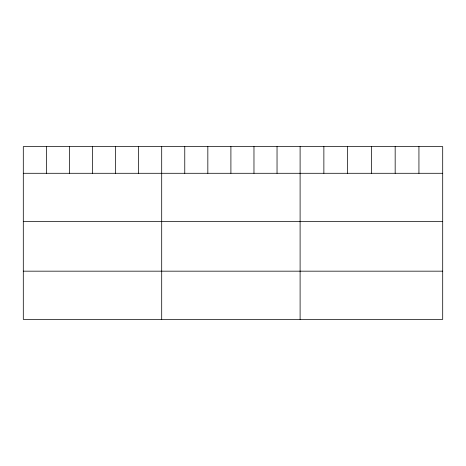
<?xml version="1.0" encoding="UTF-8"?>
<svg xmlns="http://www.w3.org/2000/svg" width="466" height="466" viewBox="0 0 466 466"><rect width="100%" height="100%" fill="white"/><g stroke="black" fill="none" stroke-linecap="round" stroke-linejoin="round"><path stroke-width="0.7" d="M442.7 173.288L442.7 319.385L23.3 319.385L23.3 146.615L442.7 146.615L442.7 173.288L23.3 173.288M23.3 221.496L442.7 221.496M23.3 271.171L442.7 271.171M418.934 146.615L418.934 173.288M395.168 146.615L395.168 173.288M371.402 146.615L371.402 173.288M347.636 146.615L347.636 173.288M323.87 146.615L323.87 173.288M300.104 146.615L300.104 319.385M277.037 146.615L277.037 173.288M253.97 146.615L253.97 173.288M230.903 146.615L230.903 173.288M207.836 146.615L207.836 173.288M184.769 146.615L184.769 173.288M161.702 146.615L161.702 319.385M138.635 146.615L138.635 173.288M115.568 146.615L115.568 173.288M92.501 146.615L92.501 173.288M69.434 146.615L69.434 173.288M46.367 146.615L46.367 173.288"/></g></svg>
